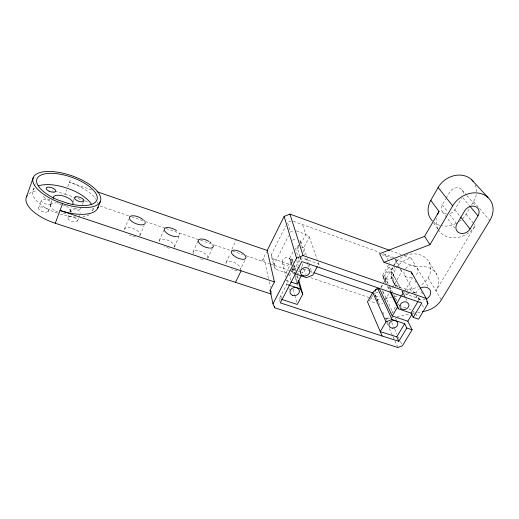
<?xml version="1.0" encoding="UTF-8"?>
<svg xmlns="http://www.w3.org/2000/svg" width="519" height="519" viewBox="0 0 519 519"><rect width="100%" height="100%" fill="white"/><g stroke="black" fill="none" stroke-linecap="round" stroke-linejoin="round"><path stroke-width="0.39" stroke-dasharray="2.6 1.95" d="M396.192 286.916C391.942 281.304 389.192 273.448 392.877 266.824M395.024 285.294C390.398 277.334 394.784 267.188 401.862 262.296A20.637 17.01 -25.8 0 1 410.717 258.215L411.132 258.144L416.27 266.922L419.086 266.442A21.091 17.25 -25.7 0 1 435.895 290.809L475.352 225.557L474.379 224.357M174.15 247.329A8.207 3.633 22.8 0 0 174.436 246.836L174.442 245.63A8.207 3.633 22.8 0 0 173.099 243.528L170.414 241.471A8.207 3.633 22.8 0 0 161.487 239.194A8.207 3.633 22.8 0 0 159.904 243.145M139.702 235.834L140.162 234.166A8.382 3.704 21.4 0 0 131.508 228.049A8.382 3.704 21.4 0 0 124.404 230.131M52.16 200.438C47.437 206.361 53.217 210.48 58.381 212.226M385.844 278.242L383.223 283.225M32.924 190.298L34.209 186.665M34.462 185.938L35.746 182.312M38.607 207.944L41.416 200.146M48.442 211.207L51.277 203.448M54.858 191.446A35.253 15.336 18.4 0 1 65.031 194.171L66.698 189.688M67.807 186.697L70.798 178.64M73.179 201.411L74.022 199.173M70.02 211.59L71.732 207.049M67.944 217.675L68.995 214.879M70.052 212.089L70.844 210M82.463 204.551L83.312 202.326M77.558 220.86L78.629 218.084M78.894 217.39L79.692 215.314M92.765 210.487L93.933 207.49M124.573 228.95L128.556 219.278M140.046 235.354L144.1 225.739M159.268 240.557L163.693 230.345M174.436 246.836L178.938 236.69M193.049 251.851L197.927 241.127M207.691 258.527L212.329 248.562M231.857 249.217L236.34 239.804M226.141 262.342L230.151 253.94M244.78 260.356L240.362 269.426A7.947 3.464 25.6 0 0 232.687 261.959A7.947 3.464 25.6 0 0 226.433 264.781M261.933 261.122L266.558 251.793M290.932 261.025L291.938 259L289.738 258.248L293.391 251.105M287.182 273.656L286.04 272.76L275.291 269.121L273.656 265.391L271.19 254.959L285.664 226.018M273.656 265.391L288.596 235.762M286.04 272.76L292.463 260.259L291.938 259L293.034 262.841M300.709 244.196L305.788 234.309L302.454 224.539M290.698 280.033L289.466 275.446L294.52 265.657L295.849 270.276M306.32 255.264L303.836 247.615L309.343 236.943L305.788 234.309L294.889 230.41M280.176 302.168L279.352 298.613L286.741 284.321L286.047 281.603M294.176 273.435L292.645 272.916L300.566 257.593L318.737 263.899L317.622 266.007M298.86 245.649L297.426 248.303L300.034 256.782M385.98 283.51L383.496 278.45L382.574 275.291L388.355 265.131L400.259 288.064M372.7 295.434L369.515 301.026L376.398 303.356M383.061 277.25L389.944 265.183M380.901 287.279L382.834 283.899M380.991 287.74L382.574 284.97M384.164 282.2L392.877 266.967M393.272 266.279L396.049 261.433L395.056 258.579M385.267 300.021L389.263 293.125M389.659 292.431L392.053 288.292M392.455 287.604L401.641 271.735L400.889 269.556M447.028 214.023A7.603 6.377 -32.7 0 1 442.292 204.843L445.789 198.809M446.178 198.141L449.675 192.108A7.675 6.449 -34.1 0 1 458.141 187.8A7.675 6.449 -34.1 0 1 463.279 193.957M401.687 295.084L402.861 293.079L419.534 298.866L421.058 301.636M391.754 313.217L395.841 306.255M402.381 295.11L412.599 277.704M450.401 213.465A7.603 6.377 -32.7 0 0 454.832 209.754L461.475 198.453M462.5 218.778A21.415 17.97 -32.7 0 0 466.101 214.165L469.423 208.593M471.492 205.115L473.568 201.632A21.623 18.171 -34.1 0 0 476.306 194.268M418.32 300.897L419.534 298.866M412.547 313.34L414.117 310.712L415.219 312.821M393.947 264.846L397.34 260.616L399.792 258.566A20.449 16.9 -25.9 0 1 404.872 255.711M50.635 204.603L52.627 203.163L56.37 202.812M299.502 245.085L296.485 246.674A4.489 3.918 -17 0 1 295.33 246.707M291.101 220.984L287.474 222.398L290.419 232.149L294.143 230.702M298.899 247.732L297.426 248.303L295.22 247.531L297.77 255.945M377.929 292.158L374.504 293.469L379.454 304.387L382.97 303.051M392.98 317.446L385.033 319.016L389.302 317.394L389.977 318.854M396.951 316.668L409.666 314.157M412.845 313.528L414.434 313.21M417.613 312.587L421.584 311.802M376.489 300.073L381.251 299.139M385.221 298.36L391.566 297.115M394.738 296.492L397.917 295.869M401.881 295.09L409.024 293.689M413.786 292.755L415.369 292.444L416.128 293.819M412.365 292.956L415.369 292.444M393.039 281.402C396.503 287.247 403.717 289.745 410.244 289.031A20.449 16.9 -25.9 0 0 418.502 286.624M389.685 271.8L392.117 272.605M301.721 247.66L303.836 247.615M409.283 293.06L406.286 292.742L402.154 291.425M49.954 199.744L45.211 198.148M203.046 259.461L200.723 258.877A8.064 3.549 24.3 0 1 198.368 257.904M60.178 214.094L63.668 215.171A31.601 13.442 18.7 0 0 77.662 217.124M279.352 298.613L280.844 299.1M286.449 280.494L290.212 281.752M286.741 284.321L289.031 285.087M292.288 269.173L297.575 270.976M298.334 271.236L300.598 272.008M301.351 272.267L302.862 272.78L301.708 268.952M405.942 307.923L398.514 305.393L397.814 303.978M408.914 308.941L411.145 309.7M65.031 194.171L84.169 200.678M84.934 200.944L87.996 201.982M100.251 206.147L130.872 216.559M131.638 216.819L144.652 221.243M145.417 221.509L165.327 228.276M166.093 228.535L213.556 244.676M214.321 244.936L231.169 250.664M232.668 251.17L242.425 254.492M246.175 255.763L269.452 263.678M270.217 263.937L289.33 270.438M290.095 270.697L295.447 272.52M296.213 272.78L300.034 274.077M310.738 277.717L368.847 297.478M369.612 297.737L374.199 299.294M271.19 254.959L272.793 258.624L291.912 265.17M292.677 265.436L300.319 268.057M303.381 269.102L308.734 270.937M309.499 271.197L313.32 272.507M91.668 189.876L69.475 182.214A35.493 14.889 18.8 0 1 96.06 199.387M383.496 278.45L385.539 279.17L387.648 283.419M57.395 213.166L53.937 211.94A31.601 13.442 18.7 0 1 35.02 187.69M293.345 221.25L379.681 252.403M383.463 253.772L394.81 257.865L399.643 266.74M381.828 254.511L392.312 258.287M395.303 259.364L416.27 266.922M390.56 250.671L401.226 254.544M404.275 255.653L411.132 258.144M45.205 198.141L44.349 197.499A4.995 2.121 18.1 0 1 43.512 195.624M287.753 274.103L289.466 275.446M392.507 272.975L400.564 288.292M473.568 201.632L489.852 220.484M462.176 190.064L466.393 194.969M466.918 195.585L474.827 204.784M462.766 197.726L469.371 205.569M466.101 214.165L473.892 223.76M454.832 209.754L459.743 215.969M442.292 204.843L447.65 211.849M449.603 214.392L456.908 223.948M442.467 211.791L454.599 227.951M433.689 223.131L437.77 228.931M438.224 229.58L439.58 231.513A22.116 18.379 -32.3 0 0 475.352 225.557M428.999 261.965L436.855 274.564M290.692 259.889L289.388 258.332A4.444 3.841 -15.2 0 0 283.179 259.208A4.444 3.841 -15.2 0 0 283.718 264.632A4.444 3.841 -15.2 0 0 289.926 263.749L290.887 261.874L290.692 259.889L291.996 264.502M428.149 277.86L441.332 299.891M417.354 268.258L428.091 286.592M414.973 280.5L417.334 284.691M421.272 291.684L422.453 293.78M418.009 297.257L419.897 300.696M422.161 304.828L423.673 307.579M388.958 271.826A4.34 3.607 -24.1 0 0 384.968 275.161C384.248 277.639 386.869 279.715 389.198 279.203A4.34 3.607 -24.1 0 0 393.13 273.974M404.586 275.161L414.279 292.937M415.829 295.785L416.608 297.205M396.049 261.433L399.773 268.304M400.149 268.991L401.641 271.735M410.244 289.031L412.008 292.301M407.188 289.135L407.882 290.445M393.85 266.111L395.523 269.264M384.981 254.316L389.613 263.152M392.241 268.167L394.232 271.969M415.589 313.528L417.432 317.044M402.056 291.159L405.397 297.601M405.774 298.321L407.259 301.182M401.745 290.932L405.002 297.212M398.826 286.929L399.507 288.24M391.105 273.701L393.084 277.542M396.535 285.418L397.541 287.37M391.274 276.419L393.246 280.273M394.589 283.556L396.25 286.812M391.923 279.008L393.902 282.881M385.033 277.075L389.328 285.722M389.685 286.449L393.259 293.657M393.616 294.377L396.84 300.864M398.268 303.751L398.981 305.191M389.399 286.968L391.501 291.217M394.31 296.887L396.062 300.43M382.574 275.291L386.778 283.835M388.18 286.683L390.288 290.951M387.401 286.404L389.529 290.744M382.951 291.678L392.883 312.6M395.621 318.368L396.302 319.814M391.657 322.494L394.349 328.326M394.687 329.052L397.041 334.152M398.384 337.065L399.059 338.524M400.402 341.437L401.751 344.35M378.234 302L374.945 294.74A4.288 3.542 -22.5 0 0 380.168 296.524M382.834 312.166L383.826 314.345M385.468 317.978L386.454 320.152M386.785 320.878L388.095 323.785M386.681 322.675L387.998 325.595M389.315 328.521L392.611 335.832M392.941 336.559L394.589 340.217M394.92 340.944L397.554 346.796M263.25 258.468L264.865 262.121L268.433 278.573M292.463 260.259L293.235 262.283M309.343 236.943L317.174 259.409M318.218 262.4L320.132 267.895M307.313 258.326L308.805 262.912M309.052 263.678L312.036 272.858M300.3 241.14L304.692 254.823M305.672 257.865L307.624 263.944M307.864 264.703L308.597 266.987M300.566 257.593L301.584 260.895M300.267 257.554L301.221 260.635M302.168 263.723L303.596 268.349M303.829 269.121L305.49 274.512M297.997 256.71L299.619 262.069M301.014 266.656L301.474 268.187M296.712 260.473L298.302 265.838M299.21 268.9L299.664 270.431M297.4 275.673L298.289 278.755M293.91 265.903L295.441 271.275M296.758 275.874L297.854 279.709M292.859 267.577L294.597 273.721M294.811 274.486L296.978 282.174M297.192 282.939L298.276 286.78M289.738 258.248L291.659 265.073M292.508 268.102L294.001 273.409M295.064 277.204L296.978 284.023M291.717 269.582L292.645 272.916M293.157 289.193L294.597 294.545M294.798 295.305L296.849 302.947M282.167 262.121L286.034 277.023M286.78 279.89L288.246 285.534M288.986 288.389L289.381 289.933M272.793 258.624L275.291 269.121M280.831 295.746L281.499 298.574M269.108 281.713L270.295 287.195M271.145 291.114L271.651 293.462M405.469 255.471A20.449 16.9 -25.9 0 1 429.511 262.99A20.449 16.9 -25.9 0 1 419.209 286.261M405.41 268.621A7.26 6.001 -25.9 0 1 416.108 266.792A7.26 6.001 -25.9 0 1 414.869 276.316M411.801 277.723A7.26 6.001 -25.9 0 1 404.34 270.457M475.261 184.842A21.623 18.171 -34.1 0 1 476.494 192.757M425.301 299.476A7.649 6.209 -25.5 0 1 416.206 296.317M416.069 293.339A7.649 6.209 -25.5 0 1 419.235 288.804M299.768 240.258A4.489 3.918 -17 0 1 300.488 243.171M292.716 240.427A4.489 3.918 -17 0 1 295.746 238.831M438.01 229.113A22.116 18.379 -32.3 0 1 436.485 218.252M461.047 220.127A21.415 17.97 -32.7 0 1 459.484 221.36M456.091 223.442A21.415 17.97 -32.7 0 1 441.189 225.707M439.729 225.343A21.415 17.97 -32.7 0 1 433.923 222.392M71.81 211.986A5.086 2.212 19.1 0 1 71.168 211.285L70.837 210.604A5.086 2.212 19.1 0 1 77.506 209.987L78.603 210.584A5.086 2.212 19.1 0 1 80.49 213.231M193.392 253.752A8.064 3.549 24.3 0 1 200.269 251.079L201.43 251.514A8.064 3.549 24.3 0 1 207.918 258.021M135.524 236.755A8.382 3.704 21.4 0 1 129.413 234.958M89.294 214.756A31.601 13.442 18.7 0 1 83.131 216.76M92.895 208.353A31.601 13.442 18.7 0 1 92.278 211.791M28.934 193.827A35.253 15.336 18.4 0 1 36.531 190.791M52.341 190.998A35.253 15.336 18.4 0 1 53.593 191.213M169.155 248.186A8.207 3.633 22.8 0 1 164.354 246.583M237.073 270.548A7.947 3.464 25.6 0 1 231.493 268.92M382.503 290.867A4.288 3.542 -22.5 0 1 382.639 294.474M374.763 293.832A4.288 3.542 -22.5 0 1 374.867 292.872M65.907 205.712A10.361 4.405 18.7 0 1 62.799 205.05M61.236 204.544A10.361 4.405 18.7 0 1 59.717 203.935M58.284 203.247A10.361 4.405 18.7 0 1 56.98 202.481M97.52 202.073A35.493 14.889 18.8 0 1 97.968 203.37M66.419 206.095A10.315 4.483 18.5 0 1 69.611 212.187M65.868 213.491A10.315 4.483 18.5 0 1 61.508 213.108M81.042 208.262A4.892 2.102 19.2 0 1 78.233 209.241L77.052 209.066A4.892 2.102 19.2 0 1 73.568 207.671M48.072 211.707C45.004 213.095 41.014 211.648 38.847 209.235A5.184 2.277 17.7 0 1 39.691 207.107C42.701 206.523 46.146 207.6 48.176 209.923A5.184 2.277 17.7 0 1 48.072 211.707M50.914 203.941L50.233 204.285A5.203 2.238 18 0 1 42.292 202.125A5.203 2.238 18 0 1 44.589 199.173L45.854 199.367A5.203 2.238 18 0 1 50.914 203.941M75.69 218.194L74.6 217.597A5.067 2.258 18.9 0 0 67.937 218.285L68.261 218.973A5.067 2.258 18.9 0 0 75.696 221.937A5.067 2.258 18.9 0 0 75.69 218.194"/><path stroke-width="0.78" d="M26.527 196.805L33.333 177.414M271.067 294.001L55.274 223.248L62.604 203.558M97.747 208.1L100.316 201.541A35.616 14.642 19 0 0 55.111 171.847A35.616 14.642 19 0 0 44.984 195.176A35.616 14.642 19 0 0 100.316 201.541M235.503 282.342L241.127 270.808M398.839 341.268L396.814 336.857L380.258 331.615L386.006 321.819L392.098 319.503L404.677 323.707L406.792 328.034L398.839 341.268L382.14 336.014L367.478 301.818L372.791 292.476L376.281 289.148L377.702 288.603L379.746 289.304L392.28 316L407.824 321.209L412.099 329.799L402.42 345.81L397.885 347.522L274.759 307.786L272.981 303.862L270.094 290.4L274.421 281.901L267.227 250.463L284.14 216.397L289.965 214.126L389.795 250.392M272.981 303.862L296.563 258.086L303.077 255.562L426.255 298.438L427.961 303.563L418.535 319.153L413.208 317.356L411.022 313.1L398.397 308.811L390.236 292.191M301.396 275.589L296.978 284.023L290.964 282.005M298.73 280.292L302.72 294.163L297.264 304.471L281.59 299.346M317.252 266.714L312.782 275.154L306.437 277.6L294.941 273.695M375.088 291.243L376.281 289.148M432.346 220.964A21.415 17.97 -32.7 0 1 430.783 200.334L438.127 187.502A21.623 18.171 -34.1 0 1 473.477 181.741M426.255 298.438L411.346 272.092L383.989 262.316L379.584 253.7L424.581 236.379L439.035 211.46L430.783 200.334M383.989 262.316L429.985 244.644L452.698 205.881A22.836 18.885 -33.4 0 1 482.631 194.197A22.836 18.885 -33.4 0 1 489.852 220.484L441.332 299.891A21.539 17.49 -25.5 0 1 425.651 310.998L422.382 311.647M398.397 308.811L396.594 303.764L401.291 295.752M392.28 316L397.736 306.716M396.814 336.857L404.677 323.707M411.022 313.1L417.912 301.578M407.824 321.209L412.151 313.995M413.208 317.356L421.817 303.018L301.792 261.557L280.338 302.882L382.14 336.014M470.052 229.015L477.999 215.826A8.109 6.702 -33.4 0 0 475.41 206.536A8.109 6.702 -33.4 0 0 464.81 210.643L456.908 223.948A8.025 6.624 -32 0 0 459.562 233.031A8.025 6.624 -32 0 0 470.052 229.015L460.723 217.208M212.991 247.141L212.472 247.608M178.841 236.113L177.42 236.593M212.018 247.855L210.422 248.147M209.436 248.121L206.024 247.381A8.116 3.445 24.3 0 1 198.2 241.011A8.116 3.445 24.3 0 1 205.466 239.759L208.878 241.322M274.421 281.901L60.035 210.454A35.493 14.889 18.8 0 0 98.104 206.997M406.792 328.034L412.099 329.799M289.031 285.087L300.482 288.908L302.72 294.163M314.086 272.767L372.973 292.943M97.027 191.725L267.227 250.463M209.903 241.971L210.824 242.652M471.557 179.6L487.983 197.512M143.873 220.309L144.477 221.016M469.877 206.173L477.999 215.826M438.127 187.502L452.698 205.881M424.581 236.379L429.985 244.644M426.78 301.468L427.961 303.563M390.638 291.665L396.594 303.764M377.702 288.603L392.098 319.503M372.791 292.476L386.006 321.819M270.094 290.4L270.671 291.684M179.289 233.401L179.574 234.063M411.346 272.092L412.06 274.201M289.965 214.126L303.077 255.562M284.14 216.397L296.563 258.086M298.075 280.474L300.482 288.908M274.428 306.281L274.759 307.786M420.254 288.175A7.649 6.209 -25.5 0 1 430.063 289.965A7.649 6.209 -25.5 0 1 426.384 298.983M212.771 244.78A8.116 3.445 24.3 0 1 213.212 246.648M145.138 222.366A8.434 3.594 21.6 0 1 144.691 223.994M144.165 224.37A8.434 3.594 21.6 0 1 132.624 221.97A8.434 3.594 21.6 0 1 131.288 215.917A8.434 3.594 21.6 0 1 143.114 219.602M176.492 236.67A8.265 3.523 23 0 1 166.19 232.687A8.265 3.523 23 0 1 166.203 227.646A8.265 3.523 23 0 1 176.505 230.592M38.627 185.834A31.601 13.442 18.7 0 1 68.255 188.572A31.601 13.442 18.7 0 1 91.746 204.849M55.274 223.248A35.253 15.336 18.4 0 1 27.131 195.728M53.275 198.368A10.361 4.405 18.7 0 1 64.272 196.286A10.361 4.405 18.7 0 1 72.478 204.609M437.595 214.425A22.116 18.379 -32.3 0 1 439.035 211.46M400.006 305.347L399.877 306.379A4.652 3.776 -23.7 0 0 401.271 308.915L404.489 309.564A4.652 3.776 -23.7 0 0 408.745 304.05L406.591 302L404.314 301.818A4.652 3.776 -23.7 0 0 400.006 305.347M75.508 196.909L74.898 197.226A4.911 2.063 19.3 0 0 75.534 199.556A4.911 2.063 19.3 0 0 79.894 201.606L81.081 201.787A4.911 2.063 19.3 0 0 82.923 198.991A4.911 2.063 19.3 0 0 75.508 196.909M68.073 203.429L58.297 200.133A31.795 13.072 19 0 1 43.771 174.099A31.795 13.072 19 0 1 94.237 191.102A31.795 13.072 19 0 1 68.073 203.429M49.039 191.141L47.962 190.551A5.015 2.082 18.3 0 1 48.15 187.158A5.015 2.082 18.3 0 1 55.462 190.09L55.76 190.72A5.015 2.082 18.3 0 1 53.827 192.192A5.015 2.082 18.3 0 1 49.039 191.141M302.999 275.673A4.827 4.133 -16.9 0 0 309.83 271.074A4.827 4.133 -16.9 0 0 302.382 268.505A4.827 4.133 -16.9 0 0 302.999 275.673M392.319 328.151A4.593 3.704 -22.1 0 0 397.671 322.701A4.593 3.704 -22.1 0 0 390.132 322.117A4.593 3.704 -22.1 0 0 392.319 328.151M292.671 295.389A4.775 4.035 -15.3 0 0 299.405 290.874A4.775 4.035 -15.3 0 0 292.009 288.395A4.775 4.035 -15.3 0 0 292.671 295.389M233.628 255.517A7.999 3.361 25.6 0 0 245.798 258.261A7.999 3.361 25.6 0 0 236.443 250.411A7.999 3.361 25.6 0 0 233.628 255.517"/></g></svg>
